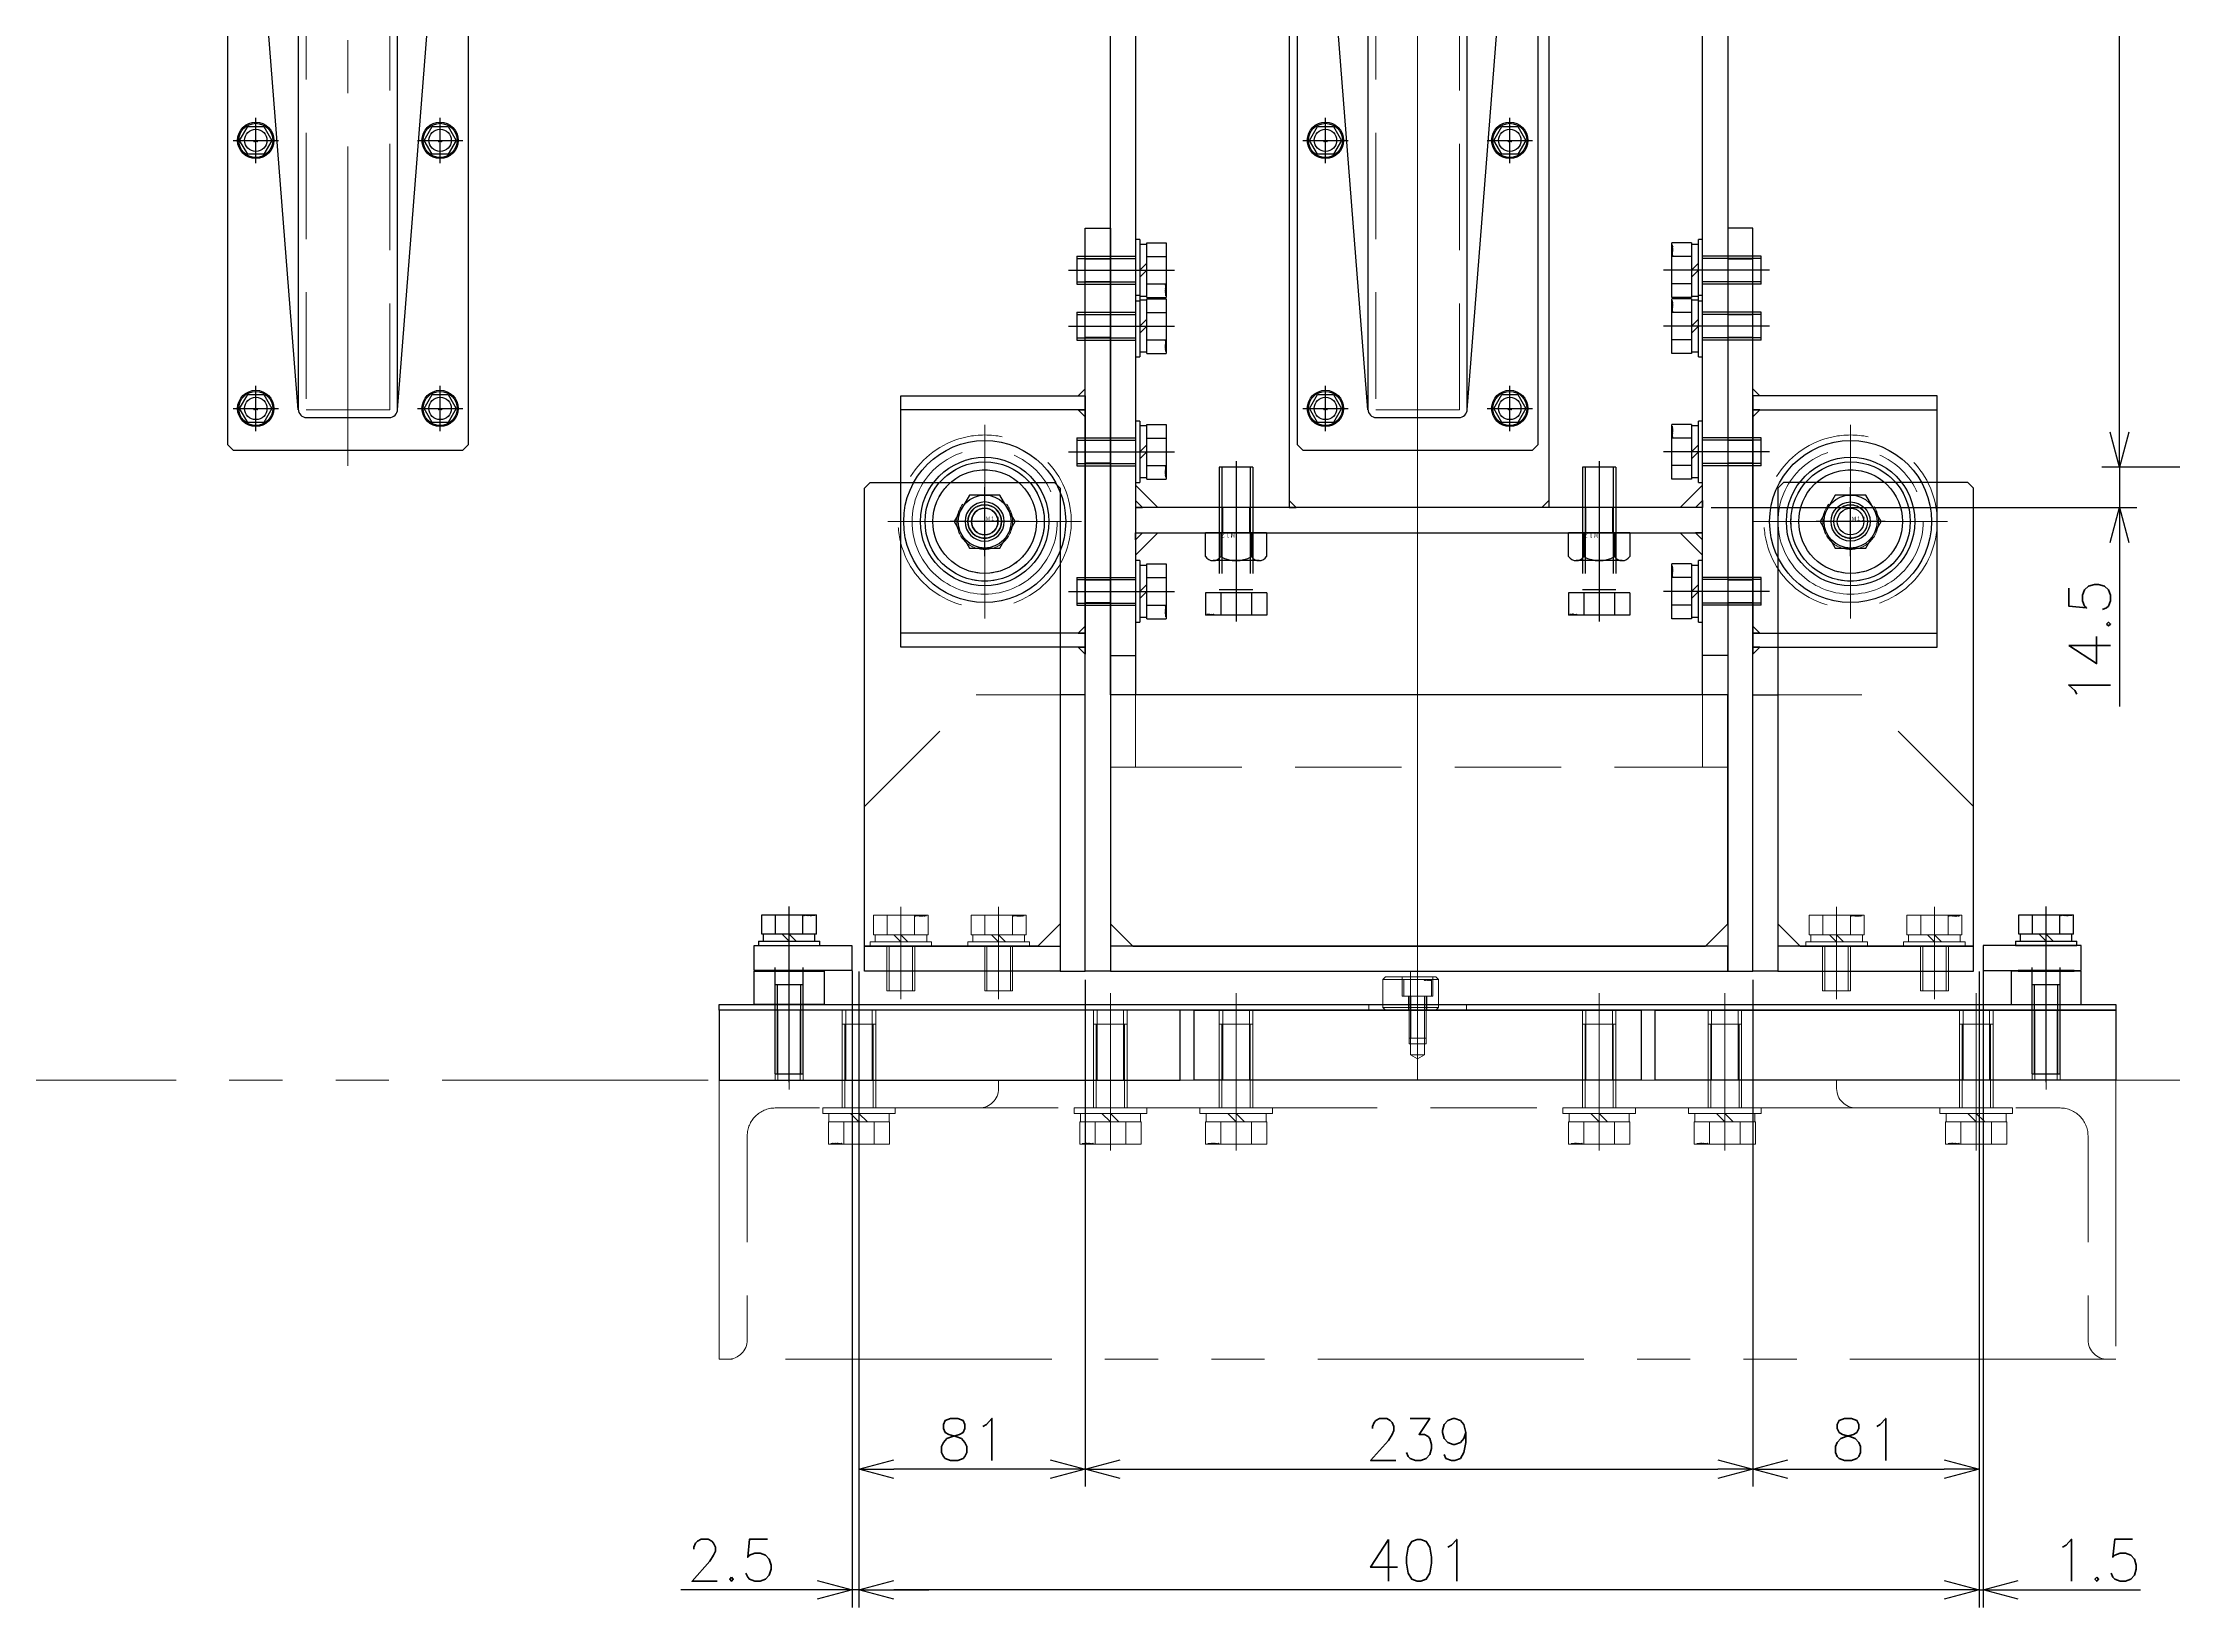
# Model space of a CAD drawing. Header units: millimetres. Extents: x -16130 to 36813, y -8099 to 27484.
# Drawn here: x 14057 to 14819, y 18517 to 19078 of the extents above; entities that cross this region are included whole.
import ezdxf

# ---------------------------------------------------------------- set-up
doc = ezdxf.new("R2010")
doc.units = ezdxf.units.MM
doc.header["$LTSCALE"] = 6
doc.header["$PDMODE"] = 99
doc.header["$PDSIZE"] = 1
for name, pattern in [('CENTER2', [28.575, 19.05, -3.175, 3.175, -3.175]), ('HIDDEN', [9.525, 6.35, -3.175]), ('PHANTOM2', [31.75, 15.875, -3.175, 3.175, -3.175, 3.175, -3.175])]:
    doc.linetypes.add(name, pattern=pattern)
for name, color, linetype, lineweight in [('01_NORMAL', 7, 'Continuous', 25), ('04_HIDDEN', 2, 'HIDDEN', 13), ('05_CENTER', 4, 'CENTER2', 13), ('06_PHANTOM', 2, 'PHANTOM2', 13), ('08_DIM', 3, 'Continuous', 13)]:
    doc.layers.add(name, color=color, linetype=linetype, lineweight=lineweight)
doc.layers.add('10_DRAFT', color=8, linetype='Continuous', lineweight=0, plot=False)
doc.styles.add('KANJI0', font='txt.shx', dxfattribs={"width": 0.9, "height": 30, "bigfont": 'bigfont'})
doc.styles.add('KSS_TXT', font='txt.shx', dxfattribs={"bigfont": 'extfont2.shx'})
doc.styles.add('KSS_TXT_L', font='txt.shx', dxfattribs={"height": 3, "bigfont": 'extfont2.shx'})
doc.dimstyles.new('KSS_DIM', dxfattribs={"dimtxt": 3, "dimasz": 2.5, "dimexe": 1.25, "dimexo": 0.625, "dimtad": 1, "dimdsep": 46, "dimtxsty": 'KSS_TXT', "dimblk": 'OPEN30', "dimcen": 0, "dimazin": 2, "dimtfac": 0.75, "dimtmove": 0, "dimatfit": 3, "dimldrblk": 'OPEN30', "dimfxl": 1, "dimtolj": 1, "dimarcsym": 0})

# ---------------------------------------------------------------- blocks, each defined once
blk = doc.blocks.new('A$C64D21E7E_1_1')
for p, q in [((64, -76), (64, -2229)), ((157, -76), (157, -2229)), ((9, -2221), (17, -2229)), ((212, -2221), (204, -2229)), ((9, -2246), (17, -2238)), ((212, -2246), (204, -2238))]:
    blk.add_line(p, q)
at = {"color": 0}
for p, q in [((0, -2282), (9, -2282)), ((221, -2282), (212, -2282))]:
    blk.add_line(p, q, dxfattribs=at)
for points in [[(0, -2296), (0, 43), (9, 43), (9, -2296)], [(212, 43), (221, 43), (221, -2296)], [(212, -2296), (212, 43)]]:
    blk.add_lwpolyline(points, dxfattribs=at)
at = {"color": 3}
for points in [[(9, -2229), (11.5, -2229), (11.5, -2229), (9, -2226.5)], [(64, -2229), (66.5, -2229), (66.5, -2229), (64, -2226.5)], [(157, -2229), (154.5, -2229), (154.5, -2229), (157, -2226.5)], [(212, -2229), (209.5, -2229), (209.5, -2229), (212, -2226.5)], [(9, -2238), (11.5, -2238), (11.5, -2238), (9, -2240.5)], [(212, -2238), (209.5, -2238), (209.5, -2238), (212, -2240.5)]]:
    blk.add_lwpolyline(points, close=True, dxfattribs=at)
at = {"color": 0}
blk.add_lwpolyline([(9, -2229), (9, -2238), (212, -2238), (212, -2229)], close=True, dxfattribs=at)
at = {"layer": '04_HIDDEN'}
for p, q in [((39, -2238), (39, -2229)), ((40.25, -2238), (40.25, -2229)), ((49.75, -2238), (49.75, -2229)), ((51, -2238), (51, -2229)), ((169, -2238), (169, -2229)), ((170.25, -2238), (170.25, -2229)), ((179.75, -2238), (179.75, -2229)), ((181, -2238), (181, -2229)), ((9, -2322), (212, -2322))]:
    blk.add_line(p, q, dxfattribs=at)
for points in [[(9, -2296), (9, -2322), (0, -2322), (0, -2296)], [(221, -2296), (221, -2322), (212, -2322), (212, -2296)]]:
    blk.add_lwpolyline(points, dxfattribs=at)
at = {"layer": '05_CENTER'}
for p, q in [((110, 54.51), (110, -2328.57)), ((14, -2144), (-5, -2144)), ((207, -2144), (226, -2144)), ((14, -2164), (-5, -2164)), ((207, -2164), (226, -2164)), ((14, -2209), (-5, -2209)), ((207, -2209), (226, -2209)), ((45, -2242.01), (45, -2224.99)), ((175, -2242.01), (175, -2224.99)), ((14, -2259), (-5, -2259)), ((207, -2259), (226, -2259))]:
    blk.add_line(p, q, dxfattribs=at)
blk = doc.blocks.new('A$C0C37755B_1_1')
at = {"color": 0}
for p, q in [((-119, 160), (-185, 160)), ((120, 160), (186, 160)), ((-119, 80), (-185, 80)), ((120, 80), (186, 80))]:
    blk.add_line(p, q, dxfattribs=at)
for points in [[(-110, -41), (-119, -41), (-119, 225), (-110, 225)], [(111, -41), (120, -41), (120, 225), (111, 225)], [(-185, 165), (-119, 165), (-119, 75), (-185, 75)], [(186, 165), (120, 165), (120, 75), (186, 75)], [(-102, -32), (103, -32), (111, -24), (111, 58), (-110, 58), (-110, -24)], [(-110, -41), (111, -41), (111, -32), (-110, -32)]]:
    blk.add_lwpolyline(points, close=True, dxfattribs=at)
at = {"color": 3}
for points in [[(-119, 165), (-119, 167.5), (-119, 167.5), (-121.5, 165)], [(120, 165), (120, 167.5), (120, 167.5), (122.5, 165)], [(-119, 160), (-119, 157.5), (-119, 157.5), (-121.5, 160)], [(120, 160), (120, 157.5), (120, 157.5), (122.5, 160)], [(-119, 80), (-119, 82.5), (-119, 82.5), (-121.5, 80)], [(120, 80), (120, 82.5), (120, 82.5), (122.5, 80)], [(-119, 75), (-119, 72.5), (-119, 72.5), (-121.5, 75)], [(120, 75), (120, 72.5), (120, 72.5), (122.5, 75)]]:
    blk.add_lwpolyline(points, close=True, dxfattribs=at)
at = {"color": 0}
for centre, radius in [((-155, 120), 21.35), ((-155, 120), 18.55), ((155, 120), 21.35), ((155, 120), 18.55)]:
    blk.add_circle(centre, radius, dxfattribs=at)
at = {"layer": '04_HIDDEN'}
for p, q in [((-110, 215), (-119, 215)), ((-110, 214), (-119, 214)), ((111, 215), (120, 215)), ((111, 214), (120, 214)), ((-110, 206), (-119, 206)), ((111, 206), (120, 206)), ((-110, 205), (-119, 205)), ((111, 205), (120, 205)), ((-110, 195), (-119, 195)), ((-110, 194), (-119, 194)), ((111, 195), (120, 195)), ((111, 194), (120, 194)), ((-110, 186), (-119, 186)), ((-110, 185), (-119, 185)), ((111, 186), (120, 186)), ((111, 185), (120, 185)), ((-110, 150), (-119, 150)), ((-110, 149), (-119, 149)), ((111, 150), (120, 150)), ((111, 149), (120, 149)), ((-110, 141), (-119, 141)), ((-110, 140), (-119, 140)), ((111, 141), (120, 141)), ((111, 140), (120, 140)), ((-110, 100), (-119, 100)), ((111, 100), (120, 100)), ((-110, 99), (-119, 99)), ((111, 99), (120, 99)), ((-110, 91), (-119, 91)), ((-110, 90), (-119, 90)), ((111, 91), (120, 91)), ((111, 90), (120, 90))]:
    blk.add_line(p, q, dxfattribs=at)
at = {"layer": '05_CENTER'}
for p, q in [((0, -48.93), (0, 231.93)), ((-105, 210), (-124, 210)), ((106, 210), (125, 210)), ((-105, 190), (-124, 190)), ((106, 190), (125, 190)), ((-155, 93.83), (-155, 146.17)), ((-105, 145), (-124, 145)), ((106, 145), (125, 145)), ((155, 146.17), (155, 93.83)), ((-128.83, 120), (-181.17, 120)), ((128.83, 120), (181.17, 120)), ((-105, 95), (-124, 95)), ((106, 95), (125, 95))]:
    blk.add_line(p, q, dxfattribs=at)
blk = doc.blocks.new('A$C7AFA21F4_1_1_1_1')
at = {"color": 0}
for p, q in [((-9.81, 11), (9.81, 11)), ((-9.81, 4), (-9.81, 11)), ((-4.91, 4), (-4.91, 11)), ((4.91, 4), (4.91, 11)), ((9.81, 4), (9.81, 11)), ((-11, 1.5), (11, 1.5)), ((-11, 1.5), (-11, 0)), ((-11, 0), (11, 0)), ((9.81, 4), (-9.81, 4)), ((-9.25, 4), (-9.25, 1.5)), ((0, 1.5), (-2.5, 4)), ((0, 4), (2.5, 1.5)), ((9.25, 1.5), (9.25, 4)), ((11, 0), (11, 1.5))]:
    blk.add_line(p, q, dxfattribs=at)
at = {"color": 0, "linetype": 'CENTER2'}
blk.add_line((0, -24), (0, 14), dxfattribs=at)
at = {"color": 0, "linetype": 'HIDDEN'}
for p, q in [((-5, -21), (-5, 0)), ((-4.19, -21), (-4.19, 0)), ((4.19, -21), (4.19, 0)), ((5, -21), (5, 0)), ((-5, -21), (5, -21))]:
    blk.add_line(p, q, dxfattribs=at)
at = {"layer": '10_DRAFT', "style": 'KSS_TXT_L'}
blk.add_text('BT-M10x25L,SW,PW', height=0.3, dxfattribs=at).set_placement((5.1, 10.66))
blk = doc.blocks.new('A$C3CDA5680_1_1')
at = {"color": 0}
for points in [[(-49, -32), (13, -32), (13, 132), (11, 134), (-55, 134), (-57, 132), (-57, -24)], [(-57, -41), (-66, -41), (-66, 58), (-57, 58)], [(-57, -41), (13, -41), (13, -32), (-57, -32)]]:
    blk.add_lwpolyline(points, close=True, dxfattribs=at)
for radius in [7, 6, 4.75]:
    blk.add_circle((-30, 120), radius, dxfattribs=at)
at = {"layer": '04_HIDDEN'}
for p, q in [((-57, 58), (-27, 58)), ((13, 18), (-27, 58)), ((13, 18), (13, -32))]:
    blk.add_line(p, q, dxfattribs=at)
blk.add_circle((-30, 120), 10, dxfattribs=at)
at = {"layer": '05_CENTER'}
for p, q in [((-30, 105.6), (-30, 134.4)), ((-15.6, 120), (-44.4, 120)), ((-35, -27.59), (-35, -45.49)), ((0, -27.59), (0, -45.49))]:
    blk.add_line(p, q, dxfattribs=at)
blk = doc.blocks.new('A$C31A3514C_1_1')
at = {"color": 0}
blk.add_line((-57, -24), (-49, -32), dxfattribs=at)
for points in [[(-49, -32), (13, -32), (13, 132), (11, 134), (-55, 134), (-57, 132), (-57, -24)], [(-57, -41), (-66, -41), (-66, 58), (-57, 58)], [(-57, -41), (13, -41), (13, -32), (-57, -32)]]:
    blk.add_lwpolyline(points, close=True, dxfattribs=at)
for radius in [7, 6, 4.75]:
    blk.add_circle((-31, 120), radius, dxfattribs=at)
at = {"layer": '04_HIDDEN'}
for p, q in [((-57, 58), (-27, 58)), ((13, 18), (-27, 58)), ((13, 18), (13, -32))]:
    blk.add_line(p, q, dxfattribs=at)
blk.add_circle((-31, 120), 10, dxfattribs=at)
at = {"layer": '05_CENTER'}
for p, q in [((-31, 105.6), (-31, 134.4)), ((-16.6, 120), (-45.4, 120)), ((-36, -27.59), (-36, -45.49)), ((-1, -27.59), (-1, -45.49))]:
    blk.add_line(p, q, dxfattribs=at)
blk = doc.blocks.new('M12Nu_2_1')
at = {"color": 0}
for p, q in [((-10.95, 0), (-10.95, 8.53)), ((-8.21, 10), (8.21, 10)), ((-5.48, 0), (-5.48, 8.53)), ((5.48, 0), (5.48, 8.53)), ((10.95, 8.53), (10.95, 0)), ((-10.95, 0), (10.95, 0))]:
    blk.add_line(p, q, dxfattribs=at)
at = {"color": 0, "linetype": 'CENTER2'}
blk.add_line((0, 0), (0, 10), dxfattribs=at)
at = {"color": 0}
for centre, radius, start, end in [((-8.21, 6.71), 3.29, 33.626, 146.374), ((0, -0.95), 10.95, 60, 120), ((8.21, 6.71), 3.29, 33.626, 146.374)]:
    blk.add_arc(centre, radius, start, end, dxfattribs=at)
at = {"layer": '10_DRAFT', "style": 'KANJI0', "width": 0.82}
blk.add_text('Ｍ１２', height=1.5, dxfattribs=at).set_placement((0.31, 0.09))
blk = doc.blocks.new('A$C6843F423')
at = {"color": 0}
for p, q in [((-10.97, 8), (10.97, 8)), ((-10.97, 0), (-10.97, 8)), ((-5.48, 0), (-5.48, 8)), ((5.48, 0), (5.48, 8)), ((10.97, 0), (10.97, 8)), ((-10.97, 0), (10.97, 0))]:
    blk.add_line(p, q, dxfattribs=at)
at = {"color": 0, "linetype": 'CENTER2'}
blk.add_line((0, -47.16), (0, 10.24), dxfattribs=at)
at = {"color": 0, "linetype": 'HIDDEN'}
for p, q in [((-6, -45), (-6, 0)), ((6, -45), (6, 0)), ((-6, -1), (6, -1)), ((-5.05, -45), (-5.05, -1)), ((5.05, -45), (5.05, -1)), ((-6, -45), (6, -45))]:
    blk.add_line(p, q, dxfattribs=at)
at = {"layer": '10_DRAFT', "style": 'KSS_TXT_L'}
for s, p in [('BT-M12x45L', (7.94, 7.66)), ('全ねじ', (8.78, 7.25))]:
    blk.add_text(s, height=0.3, dxfattribs=at).set_placement(p)
blk = doc.blocks.new('A$C6C37661B_1_1')
at = {"color": 0}
for p, q in [((-9.81, 11), (9.81, 11)), ((-9.81, 4), (-9.81, 11)), ((-4.91, 4), (-4.91, 11)), ((4.91, 4), (4.91, 11)), ((9.81, 4), (9.81, 11)), ((-11, 1.5), (11, 1.5)), ((-11, 1.5), (-11, 0)), ((-11, 0), (11, 0)), ((9.81, 4), (-9.81, 4)), ((-9.25, 4), (-9.25, 1.5)), ((0, 1.5), (-2.5, 4)), ((0, 4), (2.5, 1.5)), ((9.25, 1.5), (9.25, 4)), ((11, 0), (11, 1.5))]:
    blk.add_line(p, q, dxfattribs=at)
at = {"color": 0, "linetype": 'CENTER2'}
blk.add_line((0, -19), (0, 14), dxfattribs=at)
at = {"color": 0, "linetype": 'HIDDEN'}
for p, q in [((-5, -16), (-5, 0)), ((-4.19, -16), (-4.19, 0)), ((4.19, -16), (4.19, 0)), ((5, -16), (5, 0)), ((-5, -16), (5, -16))]:
    blk.add_line(p, q, dxfattribs=at)
at = {"layer": '10_DRAFT', "style": 'KSS_TXT_L'}
blk.add_text('BT-M10x20L,SW,PW', height=0.3, dxfattribs=at).set_placement((5.1, 10.66))
blk = doc.blocks.new('A$C47C001BE_1_1')
for name, p in [('A$C64D21E7E_1_1', (-110, 89.5)), ('A$C0C37755B_1_1', (0, -2264.5)), ('A$C31A3514C_1_1', (186, -2264.5))]:
    blk.add_blockref(name, p)
for name, p, rotation in [('A$C7AFA21F4_1_1_1_1', (-101, -2054.5), 270), ('A$C7AFA21F4_1_1_1_1', (102, -2054.5), 90), ('A$C7AFA21F4_1_1_1_1', (-101, -2074.5), 270), ('A$C7AFA21F4_1_1_1_1', (102, -2074.5), 90), ('A$C7AFA21F4_1_1_1_1', (-101, -2119.5), 270), ('A$C7AFA21F4_1_1_1_1', (102, -2119.5), 90), ('M12Nu_2_1', (-65, -2148.5), 180), ('M12Nu_2_1', (65, -2148.5), 180), ('A$C7AFA21F4_1_1_1_1', (-101, -2169.5), 270), ('A$C7AFA21F4_1_1_1_1', (102, -2169.5), 90)]:
    blk.add_blockref(name, p, dxfattribs=dict(rotation=rotation))
at = {"xscale": -1}
blk.add_blockref('A$C3CDA5680_1_1', (-185, -2264.5), dxfattribs=at)
at = {"layer": '01_NORMAL', "rotation": 180}
for p in [(-65, -2170), (65, -2170)]:
    blk.add_blockref('A$C6843F423', p, dxfattribs=at)
at = {"layer": '04_HIDDEN'}
for p in [(-185, -2296.5), (-150, -2296.5), (150, -2296.5), (185, -2296.5)]:
    blk.add_blockref('A$C6C37661B_1_1', p, dxfattribs=at)
blk = doc.blocks.new('A$C68293EE5_1_1')
at = {"color": 0}
blk.add_lwpolyline([(20, -23.22), (20, -50), (25, -50), (25, -24.77)], dxfattribs=at)
at = {"layer": '04_HIDDEN'}
for points in [[(15, 0), (-15, 0), (-15, -5), (15, -5, -0.414214), (20, -10), (20, -23.22)], [(25, -24.77), (25, -10, 0.414214), (15, 0)]]:
    blk.add_lwpolyline(points, format="xyb", dxfattribs=at)
at = {"layer": '05_CENTER'}
blk.add_line((-1, 5), (-1, -10), dxfattribs=at)
blk = doc.blocks.new('A$C473A0517_1_1_1')
at = {"color": 0}
for p, q in [((14.78, 152.78), (-14.78, 152.78)), ((-17.78, 149.78), (-17.78, 75.43)), ((17.78, 75.43), (17.78, 149.78)), ((-17.78, -75.43), (-17.78, -234.78)), ((17.78, -234.78), (17.78, -75.43)), ((-14.78, -237.78), (14.78, -237.78))]:
    blk.add_line(p, q, dxfattribs=at)
for p, q in [((-17.75, 150.18), (-28.16, 72.2)), ((17.75, 150.18), (28.16, 72.2)), ((-17.77, -235.01), (-30.63, -71.19)), ((17.77, -235.01), (30.63, -71.19))]:
    blk.add_line(p, q)
for points in [[(-43, 64.48), (-43, 161.5), (-41, 163.5), (41, 163.5), (43, 161.5), (43, 64.48)], [(43, -64.48), (43, -247.5), (41, -249.5), (-41, -249.5), (-43, -247.5), (-43, -64.48)]]:
    blk.add_lwpolyline(points, dxfattribs=at)
for centre, radius in [((-33, 149.5), 4), ((33, 149.5), 4), ((0, 0), 77.5), ((0, 60), 9.5), ((0, 0), 30.25), ((-60, 0), 9.5), ((60, 0), 9.5), ((0, -60), 9.5), ((-33, -138.5), 4), ((33, -138.5), 4), ((-33, -234.5), 4), ((33, -234.5), 4)]:
    blk.add_circle(centre, radius, dxfattribs=at)
for centre, start, end in [((-14.78, 149.78), 90, 180), ((14.78, 149.78), 0, 90), ((-14.78, -234.78), 180, 270), ((14.78, -234.78), 270, 0)]:
    blk.add_arc(centre, 3, start, end, dxfattribs=at)
at = {"layer": '04_HIDDEN'}
for p, q in [((-28.16, 72.2), (-33.95, 28.79)), ((-17.78, 75.43), (-17.78, -75.43)), ((17.78, 75.43), (17.78, -75.43)), ((28.16, 72.2), (33.95, 28.79)), ((-30.63, -71.19), (-33.98, -28.47)), ((30.63, -71.19), (33.98, -28.47))]:
    blk.add_line(p, q, dxfattribs=at)
blk.add_lwpolyline([(-15, -235), (15, -235), (15, 150), (-15, 150)], close=True, dxfattribs=at)
for points in [[(-43, -64.48), (-43, 64.48)], [(43, -64.48), (43, 64.48)]]:
    blk.add_lwpolyline(points, dxfattribs=at)
for points in [[(-28, 34), (28, 34, -0.414214), (34, 28), (34, -28, -0.414214), (28, -34), (-28, -34, -0.414214), (-34, -28), (-34, 28, -0.414214)], [(-28, 31), (28, 31, -0.414214), (31, 28), (31, -28, -0.414214), (28, -31), (-28, -31, -0.414214), (-31, -28), (-31, 28, -0.414214)]]:
    blk.add_lwpolyline(points, format="xyb", close=True, dxfattribs=at)
for centre in [(-33, 53.5), (33, 53.5), (-33, -42.5), (33, -42.5)]:
    blk.add_circle(centre, 4, dxfattribs=at)
at = {"layer": '05_CENTER'}
for p, q in [((0, -255), (0, 169)), ((-33, 142.16), (-33, 156.84)), ((33, 142.16), (33, 156.84)), ((-25.66, 149.5), (-40.34, 149.5)), ((25.66, 149.5), (40.34, 149.5)), ((-25.66, 53.5), (-40.34, 53.5)), ((-33, 46.16), (-33, 60.84)), ((25.66, 53.5), (40.34, 53.5)), ((33, 46.16), (33, 60.84)), ((84.96, 0), (-84.96, 0)), ((-33, -49.84), (-33, -35.16)), ((33, -49.84), (33, -35.16)), ((-25.66, -42.5), (-40.34, -42.5)), ((25.66, -42.5), (40.34, -42.5)), ((-33, -145.84), (-33, -131.16)), ((33, -145.84), (33, -131.16)), ((-25.66, -138.5), (-40.34, -138.5)), ((25.66, -138.5), (40.34, -138.5)), ((-33, -241.84), (-33, -227.16)), ((33, -241.84), (33, -227.16)), ((-25.66, -234.5), (-40.34, -234.5)), ((25.66, -234.5), (40.34, -234.5))]:
    blk.add_line(p, q, dxfattribs=at)
blk.add_circle((0, 0), 60, dxfattribs=at)
at = {"layer": '10_DRAFT'}
for p, q in [((19.06, 0), (-19.06, 0)), ((15, 0), (-15, 0))]:
    blk.add_line(p, q, dxfattribs=at)
blk.add_blockref('A$C68293EE5_1_1', (-45.4, -50))
at = {"xscale": -1}
blk.add_blockref('A$C68293EE5_1_1', (45.4, -50), dxfattribs=at)
blk = doc.blocks.new('M16Bv_1_1_1_1')
at = {"color": 0, "linetype": 'CENTER2'}
for p, q in [((0, 19.54), (0, -19.54)), ((-19.54, 0), (19.54, 0))]:
    blk.add_line(p, q, dxfattribs=at)
at = {"color": 0}
for p, q in [((-6.92, 11.99), (-13.85, 0)), ((6.93, 11.99), (-6.92, 11.99)), ((13.85, 0), (6.93, 11.99)), ((-13.85, 0), (-6.92, -11.99)), ((6.93, -11.99), (13.85, 0)), ((-6.92, -11.99), (6.93, -11.99))]:
    blk.add_line(p, q, dxfattribs=at)
for radius in [16, 11.99]:
    blk.add_circle((0, 0), radius, dxfattribs=at)
at = {"layer": '10_DRAFT', "style": 'KANJI0', "width": 0.82}
blk.add_text('Ｍ１６', height=1.714, dxfattribs=at).set_placement((0.41, 0.18))
blk = doc.blocks.new('A$C599168A9_1_1')
at = {"color": 0, "linetype": 'CENTER2'}
for p, q in [((0, -8.12), (0, 8.12)), ((-8.12, 0), (8.12, 0))]:
    blk.add_line(p, q, dxfattribs=at)
at = {"color": 0}
for p, q in [((-5.77, 0), (-2.89, 5)), ((-2.89, -5), (-5.77, 0)), ((-2.89, 5), (2.89, 5)), ((2.89, 5), (5.77, 0)), ((5.77, 0), (2.89, -5)), ((2.89, -5), (-2.89, -5))]:
    blk.add_line(p, q, dxfattribs=at)
for radius in [6.5, 6.1]:
    blk.add_circle((0, 0), radius, dxfattribs=at)
at = {"layer": '10_DRAFT', "style": 'KSS_TXT_L'}
blk.add_text('BT-M6', height=0.3, dxfattribs=at).set_placement((-0.69, -0.49))
blk = doc.blocks.new('ボールバルブ21α型-10K-50mmc_1_1')
at = {"color": 0}
for p, q in [((-14, 80.5), (-11.75, 100.28)), ((-9.27, 102.5), (9.27, 102.5)), ((11.75, 100.28), (14, 80.5)), ((-28.5, 80.5), (28.5, 80.5)), ((-28.5, 80.5), (-28.5, 72.07)), ((28.5, 80.5), (28.5, 72.07))]:
    blk.add_line(p, q, dxfattribs=at)
for centre, radius in [((0, 0), 77.5), ((-42.43, 42.43), 9.5), ((42.43, 42.43), 9.5), ((0, 0), 25.5), ((-42.43, -42.43), 9.5), ((42.43, -42.43), 9.5)]:
    blk.add_circle(centre, radius, dxfattribs=at)
for centre, radius, start, end in [((-9.27, 100), 2.5, 90, 173.51693), ((9.27, 100), 2.5, 6.48307, 90), ((-4.17, 74.74), 25, 108.13751, 166.68455), ((4.17, 74.74), 25, 13.31545, 71.86249)]:
    blk.add_arc(centre, radius, start, end, dxfattribs=at)
at = {"layer": '05_CENTER', "color": 0}
for p, q in [((0, -87.5), (0, 108.62)), ((-31.62, 31.62), (-53.23, 53.23)), ((31.62, 31.62), (53.23, 53.23)), ((-87.5, 0), (87.5, 0)), ((-53.23, -53.23), (-31.62, -31.62)), ((31.62, -31.62), (53.23, -53.23))]:
    blk.add_line(p, q, dxfattribs=at)
blk.add_circle((0, 0), 60, dxfattribs=at)
blk = doc.blocks.new('A$C5BE8604D_1_1')
for name, p in [('A$C473A0517_1_1_1', (0, 0)), ('A$C599168A9_1_1', (-33, 149.5)), ('A$C599168A9_1_1', (33, 149.5)), ('A$C599168A9_1_1', (-33, -138.5)), ('A$C599168A9_1_1', (33, -138.5)), ('A$C599168A9_1_1', (-33, -234.5)), ('A$C599168A9_1_1', (33, -234.5))]:
    blk.add_blockref(name, p)
at = {"color": 4, "rotation": 270}
blk.add_blockref('ボールバルブ21α型-10K-50mmc_1_1', (0, 0), dxfattribs=at)
for p, rotation in [((-42.43, 42.43), 44.99999999999996), ((42.43, 42.43), 315), ((-42.43, -42.43), 134.9999999999999), ((42.43, -42.43), 225)]:
    blk.add_blockref('M16Bv_1_1_1_1', p, dxfattribs=dict(rotation=rotation))
at = {"layer": '04_HIDDEN'}
for name, p in [('M16Bv_1_1_1_1', (0, 60)), ('A$C599168A9_1_1', (-33, 53.5)), ('A$C599168A9_1_1', (33, 53.5)), ('M16Bv_1_1_1_1', (-60, 0)), ('M16Bv_1_1_1_1', (60, 0)), ('A$C599168A9_1_1', (-33, -42.5)), ('A$C599168A9_1_1', (33, -42.5)), ('M16Bv_1_1_1_1', (0, -60))]:
    blk.add_blockref(name, p, dxfattribs=at)
blk = doc.blocks.new('M12Nua_2_1')
at = {"color": 0}
for p, q in [((-5.47, 9.48), (-10.95, 0)), ((5.48, 9.48), (-5.47, 9.48)), ((10.95, 0), (5.48, 9.48)), ((-10.95, 0), (-5.47, -9.48)), ((5.48, -9.48), (10.95, 0)), ((-5.47, -9.48), (5.48, -9.48))]:
    blk.add_line(p, q, dxfattribs=at)
at = {"color": 0, "linetype": 'CENTER2'}
for p, q in [((0, -12.34), (0, 12.34)), ((12.34, 0), (-12.34, 0))]:
    blk.add_line(p, q, dxfattribs=at)
at = {"color": 0}
for radius in [9.48, 6, 4.75]:
    blk.add_circle((0, 0), radius, dxfattribs=at)
at = {"layer": '10_DRAFT', "style": 'KANJI0', "width": 0.82}
blk.add_text('Ｍ１２', height=1.5, dxfattribs=at).set_placement((0.31, 0.09))
blk = doc.blocks.new('A$C56841FAC_1_1')
at = {"color": 0}
for radius in [29, 23]:
    blk.add_circle((0, 0), radius, dxfattribs=at)
at = {"layer": '05_CENTER', "color": 0}
for p, q in [((0, -31.37), (0, 31.37)), ((31.37, 0), (-31.37, 0))]:
    blk.add_line(p, q, dxfattribs=at)
blk.add_circle((0, 0), 26, dxfattribs=at)
blk = doc.blocks.new('A$C3FA65521_1_1')
at = {"color": 0}
for radius in [31, 10, 6.05]:
    blk.add_circle((0, 0), radius, dxfattribs=at)
at = {"layer": '04_HIDDEN'}
for radius in [21.35, 18.55]:
    blk.add_circle((0, 0), radius, dxfattribs=at)
at = {"layer": '05_CENTER'}
for p, q in [((0, -34.67), (0, 34.67)), ((-34.67, 0), (34.67, 0))]:
    blk.add_line(p, q, dxfattribs=at)
blk = doc.blocks.new('_Open30')
at = {"color": 0, "linetype": 'ByBlock', "lineweight": -2}
for p, q in [((-1, 0.268), (0, 0)), ((0, 0), (-1, -0.268)), ((0, 0), (-1, 0))]:
    blk.add_line(p, q, dxfattribs=at)
blk = doc.blocks.new('*D2012')
at = {"layer": '08_DIM', "color": 0, "lineweight": -2, "transparency": 16777216}
for p, q in [((14348.8, 18745.1), (14348.8, 18560.65)), ((14429.8, 18742.1), (14429.8, 18560.65)), ((14417.3, 18566.9), (14361.3, 18566.9))]:
    blk.add_line(p, q, dxfattribs=at)
at = {"layer": 'Defpoints', "color": 0, "transparency": 16777216}
for p in [(14348.8, 18748.22), (14429.8, 18745.22), (14348.8, 18566.9)]:
    blk.add_point(p, dxfattribs=at)
at = {"layer": '08_DIM', "color": 0, "lineweight": -2, "transparency": 16777216, "xscale": 12.5, "yscale": 12.5, "zscale": 12.5, "rotation": 180}
blk.add_blockref('_Open30', (14348.8, 18566.9), dxfattribs=at)
at = {"layer": '08_DIM', "color": 0, "lineweight": -2, "transparency": 16777216, "xscale": 12.5, "yscale": 12.5, "zscale": 12.5}
blk.add_blockref('_Open30', (14429.8, 18566.9), dxfattribs=at)
at = {"layer": '08_DIM', "color": 0, "transparency": 16777216, "insert": (14389.3, 18577.53), "char_height": 15, "attachment_point": 5, "style": 'KSS_TXT'}
blk.add_mtext('\\A1;81', dxfattribs=at)
blk = doc.blocks.new('*D2013')
at = {"layer": '08_DIM', "color": 0, "lineweight": -2, "transparency": 16777216}
for p, q in [((14429.8, 18742.1), (14429.8, 18560.65)), ((14668.8, 18742.1), (14668.8, 18560.65)), ((14442.3, 18566.9), (14656.3, 18566.9))]:
    blk.add_line(p, q, dxfattribs=at)
at = {"layer": 'Defpoints', "color": 0, "transparency": 16777216}
for p in [(14429.8, 18745.22), (14668.8, 18745.22), (14668.8, 18566.9)]:
    blk.add_point(p, dxfattribs=at)
at = {"layer": '08_DIM', "color": 0, "lineweight": -2, "transparency": 16777216, "xscale": 12.5, "yscale": 12.5, "zscale": 12.5, "rotation": 180}
blk.add_blockref('_Open30', (14429.8, 18566.9), dxfattribs=at)
at = {"layer": '08_DIM', "color": 0, "lineweight": -2, "transparency": 16777216, "xscale": 12.5, "yscale": 12.5, "zscale": 12.5}
blk.add_blockref('_Open30', (14668.8, 18566.9), dxfattribs=at)
at = {"layer": '08_DIM', "color": 0, "transparency": 16777216, "insert": (14549.3, 18577.53), "char_height": 15, "attachment_point": 5, "style": 'KSS_TXT'}
blk.add_mtext('\\A1;239', dxfattribs=at)
blk = doc.blocks.new('*D2014')
at = {"layer": '08_DIM', "color": 0, "lineweight": -2, "transparency": 16777216}
for p, q in [((14668.8, 18742.1), (14668.8, 18560.65)), ((14749.8, 18742.1), (14749.8, 18560.65)), ((14681.3, 18566.9), (14737.3, 18566.9))]:
    blk.add_line(p, q, dxfattribs=at)
at = {"layer": 'Defpoints', "color": 0, "transparency": 16777216}
for p in [(14668.8, 18745.22), (14749.8, 18745.22), (14749.8, 18566.9)]:
    blk.add_point(p, dxfattribs=at)
at = {"layer": '08_DIM', "color": 0, "lineweight": -2, "transparency": 16777216, "xscale": 12.5, "yscale": 12.5, "zscale": 12.5, "rotation": 180}
blk.add_blockref('_Open30', (14668.8, 18566.9), dxfattribs=at)
at = {"layer": '08_DIM', "color": 0, "lineweight": -2, "transparency": 16777216, "xscale": 12.5, "yscale": 12.5, "zscale": 12.5}
blk.add_blockref('_Open30', (14749.8, 18566.9), dxfattribs=at)
at = {"layer": '08_DIM', "color": 0, "transparency": 16777216, "insert": (14709.3, 18577.53), "char_height": 15, "attachment_point": 5, "style": 'KSS_TXT'}
blk.add_mtext('\\A1;81', dxfattribs=at)
blk = doc.blocks.new('*D2015')
at = {"layer": '08_DIM', "color": 0, "lineweight": -2, "transparency": 16777216}
for p, q in [((14348.8, 18745.1), (14348.8, 18517.38)), ((14749.8, 18745.1), (14749.8, 18517.38)), ((14737.3, 18523.63), (14361.3, 18523.63))]:
    blk.add_line(p, q, dxfattribs=at)
at = {"layer": 'Defpoints', "color": 0, "transparency": 16777216}
for p in [(14348.8, 18748.22), (14749.8, 18748.22), (14348.8, 18523.63)]:
    blk.add_point(p, dxfattribs=at)
at = {"layer": '08_DIM', "color": 0, "lineweight": -2, "transparency": 16777216, "xscale": 12.5, "yscale": 12.5, "zscale": 12.5, "rotation": 180}
blk.add_blockref('_Open30', (14348.8, 18523.63), dxfattribs=at)
at = {"layer": '08_DIM', "color": 0, "lineweight": -2, "transparency": 16777216, "xscale": 12.5, "yscale": 12.5, "zscale": 12.5}
blk.add_blockref('_Open30', (14749.8, 18523.63), dxfattribs=at)
at = {"layer": '08_DIM', "color": 0, "transparency": 16777216, "insert": (14549.3, 18534.25), "char_height": 15, "attachment_point": 5, "style": 'KSS_TXT'}
blk.add_mtext('\\A1;401', dxfattribs=at)
blk = doc.blocks.new('*D2016')
at = {"layer": '08_DIM', "color": 0, "lineweight": -2, "transparency": 16777216}
for p, q in [((14346.3, 18745.3), (14346.3, 18517.38)), ((14348.8, 18745.1), (14348.8, 18517.38)), ((14333.8, 18523.63), (14285.05, 18523.63)), ((14348.8, 18523.63), (14346.3, 18523.63)), ((14361.3, 18523.63), (14373.8, 18523.63))]:
    blk.add_line(p, q, dxfattribs=at)
at = {"layer": 'Defpoints', "color": 0, "transparency": 16777216}
for p in [(14346.3, 18748.42), (14348.8, 18748.22), (14346.3, 18523.63)]:
    blk.add_point(p, dxfattribs=at)
at = {"layer": '08_DIM', "color": 0, "lineweight": -2, "transparency": 16777216, "xscale": 12.5, "yscale": 12.5, "zscale": 12.5}
blk.add_blockref('_Open30', (14346.3, 18523.63), dxfattribs=at)
at = {"layer": '08_DIM', "color": 0, "lineweight": -2, "transparency": 16777216, "xscale": 12.5, "yscale": 12.5, "zscale": 12.5, "rotation": 180}
blk.add_blockref('_Open30', (14348.8, 18523.63), dxfattribs=at)
at = {"layer": '08_DIM', "color": 0, "transparency": 16777216, "insert": (14303.17, 18534.26), "char_height": 15, "attachment_point": 5, "style": 'KSS_TXT'}
blk.add_mtext('\\A1;2.5', dxfattribs=at)
blk = doc.blocks.new('*D2017')
at = {"layer": '08_DIM', "color": 0, "lineweight": -2, "transparency": 16777216}
for p, q in [((14749.8, 18745.1), (14749.8, 18517.38)), ((14751.3, 18745.3), (14751.3, 18517.38)), ((14737.3, 18523.63), (14724.8, 18523.63)), ((14749.8, 18523.63), (14751.3, 18523.63)), ((14763.8, 18523.63), (14807.55, 18523.63))]:
    blk.add_line(p, q, dxfattribs=at)
at = {"layer": 'Defpoints', "color": 0, "transparency": 16777216}
for p in [(14749.8, 18748.22), (14751.3, 18748.42), (14751.3, 18523.63)]:
    blk.add_point(p, dxfattribs=at)
at = {"layer": '08_DIM', "color": 0, "lineweight": -2, "transparency": 16777216, "xscale": 12.5, "yscale": 12.5, "zscale": 12.5}
blk.add_blockref('_Open30', (14749.8, 18523.63), dxfattribs=at)
at = {"layer": '08_DIM', "color": 0, "lineweight": -2, "transparency": 16777216, "xscale": 12.5, "yscale": 12.5, "zscale": 12.5, "rotation": 180}
blk.add_blockref('_Open30', (14751.3, 18523.63), dxfattribs=at)
at = {"layer": '08_DIM', "color": 0, "transparency": 16777216, "insert": (14791.92, 18534.26), "char_height": 15, "attachment_point": 5, "style": 'KSS_TXT'}
blk.add_mtext('\\A1;1.5', dxfattribs=at)
blk = doc.blocks.new('A$C425F0CF5_1_1')
at = {"color": 0}
blk.add_lwpolyline([(-25, -85), (-25, -250), (0, -250), (0, -85)], close=True, dxfattribs=at)
at = {"layer": '04_HIDDEN', "color": 8}
for p, q in [((0, -104), (-25, -104)), ((0, -105.25), (-25, -105.25)), ((0, -114.75), (-25, -114.75)), ((0, -116), (-25, -116)), ((0, -194), (-25, -194)), ((0, -195.25), (-25, -195.25)), ((0, -204.75), (-25, -204.75)), ((0, -206), (-25, -206))]:
    blk.add_line(p, q, dxfattribs=at)
at = {"layer": '04_HIDDEN'}
for p, q in [((-25, -220), (0, -220)), ((-25, -221), (0, -221)), ((-25, -229), (0, -229)), ((-25, -230), (0, -230))]:
    blk.add_line(p, q, dxfattribs=at)
at = {"layer": '05_CENTER', "color": 8}
for p, q in [((6.08, -110), (-31.14, -110)), ((6.08, -200), (-31.14, -200))]:
    blk.add_line(p, q, dxfattribs=at)
at = {"layer": '05_CENTER'}
blk.add_line((-28.39, -225), (3.39, -225), dxfattribs=at)
blk = doc.blocks.new('A$C412F1194_1_1')
at = {"color": 0}
blk.add_lwpolyline([(0, 250), (0, -250), (-2, -250), (-2, 250)], close=True, dxfattribs=at)
at = {"layer": '04_HIDDEN'}
for p, q in [((-2, 17.5), (0, 17.5)), ((-2, -17.5), (0, -17.5))]:
    blk.add_line(p, q, dxfattribs=at)
at = {"layer": '05_CENTER', "color": 9}
for p, q in [((3.39, 225), (-5.39, 225)), ((3.39, 0), (-5.39, 0)), ((3.39, -225), (-5.39, -225))]:
    blk.add_line(p, q, dxfattribs=at)
at = {"layer": '10_DRAFT'}
blk.add_line((-2, 0), (0, 0), dxfattribs=at)
blk = doc.blocks.new('JPEA20b_1_1')
at = {"color": 0}
for p, q in [((-11, 10.000002), (-12, 9)), ((-12, 9), (-12, -9)), ((-11, 10), (-11, -10)), ((-11, 10), (-1, 10)), ((-1, 10), (-1, -10)), ((-1, 9.999999), (0, 9)), ((0, 9), (0, -9)), ((-12, 4.5), (-12, 4.5001)), ((-12, 0), (-11.9999, 0)), ((-12, -9), (-11, -10)), ((-11, -10), (-1, -10)), ((-1, -9.999999), (0, -9))]:
    blk.add_line(p, q, dxfattribs=at)
at = {"layer": '04_HIDDEN', "color": 0}
for p, q in [((-12, 3), (-5, 3)), ((-5, 3), (-5, -8)), ((-5, 0.75), (0, 0.75)), ((-5, -5.75), (0, -5.75)), ((-12, -8), (-5, -8))]:
    blk.add_line(p, q, dxfattribs=at)
at = {"layer": '05_CENTER', "color": 0}
for p, q in [((-14, 0), (2, 0)), ((-14, -2.5), (2, -2.5))]:
    blk.add_line(p, q, dxfattribs=at)
blk = doc.blocks.new('A$C14C651D5_1_1')
at = {"color": 0}
for p, q in [((5, 6), (-5, 6)), ((-5, 6), (-5, 0)), ((5, 0), (-5, 0)), ((5, 0), (5, 6))]:
    blk.add_line(p, q, dxfattribs=at)
at = {"color": 0, "linetype": 'HIDDEN'}
for p, q in [((-3, -15), (-3, 0)), ((-2.46, -15), (-2.46, 0)), ((2.46, -15), (2.46, 0)), ((3, -15), (3, 0)), ((-3, -15), (3, -15))]:
    blk.add_line(p, q, dxfattribs=at)
at = {"color": 0, "linetype": 'CENTER2'}
blk.add_line((0, -16.5), (0, 7.5), dxfattribs=at)
at = {"layer": '10_DRAFT', "style": 'KSS_TXT_L'}
blk.add_text('CS-M6x15L', height=0.3, dxfattribs=at).set_placement((2.35, 5.66))
blk = doc.blocks.new('A$C28FB3321_1_1_1')
at = {"color": 0}
blk.add_lwpolyline([(-12.5, 12), (-12.5, 0), (12.5, 0), (12.5, 12)], close=True, dxfattribs=at)
at = {"layer": '05_CENTER'}
blk.add_line((0, -6.02), (0, 17.85), dxfattribs=at)
blk = doc.blocks.new('A$C1480344B_1_1')
at = {"color": 0}
blk.add_lwpolyline([(9, 22.5), (0, 22.5), (0, -12.5), (9, -12.5)], close=True, dxfattribs=at)
at = {"layer": '05_CENTER'}
blk.add_line((-6.02, 0), (14.85, 0), dxfattribs=at)
blk = doc.blocks.new('PCIMRS-10-0.2b_1_1')
at = {"color": 0}
blk.add_lwpolyline([(0, -10), (0.2, -10), (0.2, 10), (0, 10)], close=True, dxfattribs=at)
at = {"layer": '05_CENTER', "color": 0}
for p, q in [((0, 5), (0.2, 5)), ((0, -5), (0.2, -5))]:
    blk.add_line(p, q, dxfattribs=at)
at = {"layer": '10_DRAFT'}
blk.add_line((0, 0), (0.2, 0), dxfattribs=at)
blk = doc.blocks.new('A$C7C5040DC_1_1')
at = {"color": 0}
for p, q in [((-9.81, 11), (9.81, 11)), ((-9.81, 4), (-9.81, 11)), ((-4.91, 4), (-4.91, 11)), ((4.91, 4), (4.91, 11)), ((9.81, 4), (9.81, 11)), ((-11, 1.5), (11, 1.5)), ((-11, 1.5), (-11, 0)), ((-11, 0), (11, 0)), ((9.81, 4), (-9.81, 4)), ((-9.25, 4), (-9.25, 1.5)), ((0, 1.5), (-2.5, 4)), ((0, 4), (2.5, 1.5)), ((9.25, 1.5), (9.25, 4)), ((11, 0), (11, 1.5))]:
    blk.add_line(p, q, dxfattribs=at)
at = {"color": 0, "linetype": 'CENTER2'}
blk.add_line((0, -49), (0, 14), dxfattribs=at)
at = {"color": 0, "linetype": 'HIDDEN'}
for p, q in [((-5, -46), (-5, 0)), ((5, -46), (5, 0)), ((-5, -14), (5, -14)), ((-4.19, -46), (-4.19, -14)), ((4.19, -46), (4.19, -14)), ((-5, -46), (5, -46))]:
    blk.add_line(p, q, dxfattribs=at)
at = {"layer": '10_DRAFT', "style": 'KSS_TXT_L'}
blk.add_text('BT-M10x50L,SW,PW', height=0.3, dxfattribs=at).set_placement((5.16, 10.66))
blk = doc.blocks.new('A$C336D39A7_1_1')
at = {"color": 0}
blk.add_lwpolyline([(-25, 80), (0, 80), (0, -80), (-25, -80)], close=True, dxfattribs=at)
at = {"layer": '04_HIDDEN'}
for p, q in [((-25, 71), (0, 71)), ((-25, 69.75), (0, 69.75)), ((-25, 60.25), (0, 60.25)), ((-25, 59), (0, 59)), ((-25, 3), (-13, 3)), ((-25, 2.5), (-9, 2.5)), ((-13, 3), (-13, -3)), ((-9, 2.5), (-7.56, 0)), ((-9, 2.5), (-9, -2.5)), ((-25, -2.5), (-9, -2.5)), ((-25, -3), (-13, -3)), ((-7.56, 0), (-9, -2.5)), ((-25, -59), (0, -59)), ((-25, -60.25), (0, -60.25)), ((-25, -69.75), (0, -69.75)), ((-25, -71), (0, -71))]:
    blk.add_line(p, q, dxfattribs=at)
at = {"layer": '05_CENTER'}
for p, q in [((-31.08, 65), (6.14, 65)), ((-27.19, 0), (-5.82, 0)), ((-31.08, -65), (6.14, -65))]:
    blk.add_line(p, q, dxfattribs=at)
at = {"layer": '10_DRAFT'}
blk.add_line((0, 0), (-25, 0), dxfattribs=at)
blk = doc.blocks.new('A$C424166C0_1_1')
at = {"color": 0}
blk.add_lwpolyline([(-25, 50), (0, 50), (0, -115), (-25, -115)], close=True, dxfattribs=at)
at = {"layer": '04_HIDDEN'}
for p, q in [((-25, 30), (0, 30)), ((-25, 29), (0, 29)), ((-25, 21), (0, 21)), ((-25, 20), (0, 20))]:
    blk.add_line(p, q, dxfattribs=at)
at = {"layer": '04_HIDDEN', "color": 8}
for p, q in [((0, 6), (-25, 6)), ((0, 4.75), (-25, 4.75)), ((0, -4.75), (-25, -4.75)), ((0, -6), (-25, -6)), ((0, -84), (-25, -84)), ((0, -85.25), (-25, -85.25)), ((0, -94.75), (-25, -94.75)), ((0, -96), (-25, -96))]:
    blk.add_line(p, q, dxfattribs=at)
at = {"layer": '05_CENTER'}
blk.add_line((-28.39, 25), (3.39, 25), dxfattribs=at)
at = {"layer": '05_CENTER', "color": 8}
for p, q in [((6.08, 0), (-31.14, 0)), ((6.08, -90), (-31.14, -90))]:
    blk.add_line(p, q, dxfattribs=at)
blk = doc.blocks.new('A$C1819430B_1_1_1')
at = {"color": 0, "linetype": 'CENTER2'}
blk.add_line((0, -32.11), (0, 15.28), dxfattribs=at)
at = {"color": 0}
for p, q in [((-10.97, 13), (10.97, 13)), ((-10.97, 5), (-10.97, 13)), ((-5.48, 5), (-5.48, 13)), ((5.48, 5), (5.48, 13)), ((10.97, 5), (10.97, 13)), ((-13, 2), (13, 2)), ((-13, 2), (-13, 0)), ((-13, 0), (13, 0)), ((-10.97, 5), (10.97, 5)), ((-10.75, 5), (-10.75, 2)), ((0, 2), (-3, 5)), ((0, 5), (3, 2)), ((10.75, 2), (10.75, 5)), ((13, 0), (13, 2))]:
    blk.add_line(p, q, dxfattribs=at)
at = {"color": 0, "linetype": 'HIDDEN'}
for p, q in [((-6, -30), (-6, 0)), ((-5.05, -30), (-5.05, 0)), ((5.05, -30), (5.05, 0)), ((6, -30), (6, 0)), ((-6, -30), (6, -30))]:
    blk.add_line(p, q, dxfattribs=at)
at = {"layer": '10_DRAFT', "style": 'KSS_TXT_L'}
blk.add_text('BT-M12x35L,SW,PW', height=0.3, dxfattribs=at).set_placement((6.07, 12.66))
blk = doc.blocks.new('A$C1B8957BF_1_1')
for name, p in [('A$C7C5040DC_1_1', (-225, 48.2)), ('A$C7C5040DC_1_1', (225, 48.2)), ('A$C28FB3321_1_1_1', (225, 27))]:
    blk.add_blockref(name, p)
at = {"xscale": -1}
for name, p, rotation in [('A$C1480344B_1_1', (-225, 39.2), 270), ('A$C424166C0_1_1', (-200, 0), 89.99999999999993), ('A$C425F0CF5_1_1', (0, 0), 89.99999999999993)]:
    blk.add_blockref(name, p, dxfattribs=dict(at, rotation=rotation))
for name, p, rotation in [('A$C1480344B_1_1', (225, 39.2), 90), ('A$C336D39A7_1_1', (0, 0), 270), ('A$C412F1194_1_1', (0, 25), 270)]:
    blk.add_blockref(name, p, dxfattribs=dict(rotation=rotation))
blk.add_blockref('A$C28FB3321_1_1_1', (-225, 27), dxfattribs=at)
at = {"color": 4, "xscale": -1, "rotation": 270}
blk.add_blockref('PCIMRS-10-0.2b_1_1', (-225, 39), dxfattribs=at)
at = {"color": 4, "rotation": 90}
blk.add_blockref('PCIMRS-10-0.2b_1_1', (225, 39), dxfattribs=at)
at = {"layer": '04_HIDDEN', "color": 4, "xscale": -1, "rotation": 89.99999999999991}
blk.add_blockref('JPEA20b_1_1', (-2.5, 25), dxfattribs=at)
at = {"layer": '04_HIDDEN'}
blk.add_blockref('A$C14C651D5_1_1', (0, 30), dxfattribs=at)
at = {"layer": '04_HIDDEN', "rotation": 180}
for p in [(-200, -10), (-110, -10), (-65, -10), (65, -10), (110, -10), (200, -10)]:
    blk.add_blockref('A$C1819430B_1_1_1', p, dxfattribs=at)
blk = doc.blocks.new('A$C2B834F33_1_1')
at = {"color": 0}
for p, q in [((0, 0), (-100, 0)), ((-100, -3), (-100, 0)), ((0, 0), (0, -100)), ((-93, -10), (-20, -10)), ((-10, -20), (-10, -93)), ((-3, -100), (0, -100))]:
    blk.add_line(p, q, dxfattribs=at)
for centre, radius, start, end in [((-93, -3), 7, 180, 270), ((-20, -20), 10, 0, 90), ((-3, -93), 7, 180, 270)]:
    blk.add_arc(centre, radius, start, end, dxfattribs=at)
blk = doc.blocks.new('A$C43802587_1_1')
blk.add_blockref('A$C5BE8604D_1_1', (0, -1700))
blk = doc.blocks.new('*D3098')
at = {"layer": '08_DIM', "color": 0, "lineweight": -2, "transparency": 16777216}
for p, q in [((14914.55, 21050.72), (14793.77, 21050.72)), ((14800.02, 18938.22), (14800.02, 21038.22)), ((14914.55, 18925.72), (14793.77, 18925.72))]:
    blk.add_line(p, q, dxfattribs=at)
at = {"layer": 'Defpoints', "color": 0, "transparency": 16777216}
for p in [(14800.02, 21050.72), (14917.68, 21050.72), (14917.68, 18925.72)]:
    blk.add_point(p, dxfattribs=at)
at = {"layer": '08_DIM', "color": 0, "lineweight": -2, "transparency": 16777216, "xscale": 12.5, "yscale": 12.5, "zscale": 12.5}
for p, rotation in [((14800.02, 21050.72), 90), ((14800.02, 18925.72), 270)]:
    blk.add_blockref('_Open30', p, dxfattribs=dict(at, rotation=rotation))
at = {"layer": '08_DIM', "color": 0, "transparency": 16777216, "insert": (14789.38, 19988.22), "char_height": 15, "attachment_point": 5, "rotation": 90, "style": 'KSS_TXT'}
blk.add_mtext('\\A1;2125', dxfattribs=at)
blk = doc.blocks.new('*D3099')
at = {"layer": '08_DIM', "color": 0, "lineweight": -2, "transparency": 16777216}
for p, q in [((14800.02, 18938.22), (14800.02, 18950.72)), ((14914.55, 18925.72), (14793.77, 18925.72)), ((14800.02, 18925.72), (14800.02, 18911.22)), ((14653.92, 18911.22), (14806.27, 18911.22)), ((14800.02, 18898.72), (14800.02, 18839.97))]:
    blk.add_line(p, q, dxfattribs=at)
at = {"layer": 'Defpoints', "color": 0, "transparency": 16777216}
for p in [(14917.68, 18925.72), (14650.8, 18911.22), (14800.02, 18911.22)]:
    blk.add_point(p, dxfattribs=at)
at = {"layer": '08_DIM', "color": 0, "lineweight": -2, "transparency": 16777216, "xscale": 12.5, "yscale": 12.5, "zscale": 12.5}
for p, rotation in [((14800.02, 18925.72), 270), ((14800.02, 18911.22), 90)]:
    blk.add_blockref('_Open30', p, dxfattribs=dict(at, rotation=rotation))
at = {"layer": '08_DIM', "color": 0, "transparency": 16777216, "insert": (14789.38, 18863.1), "char_height": 15, "attachment_point": 5, "rotation": 90, "style": 'KSS_TXT'}
blk.add_mtext('\\A1;14.5', dxfattribs=at)

msp = doc.modelspace()

# ---------------------------------------------------------------- linework, layer by layer
at = {"layer": '04_HIDDEN'}
msp.add_line((14705.79833, 18696.22064), (14391.79833, 18696.22064), dxfattribs=at)
at = {"layer": '06_PHANTOM'}
msp.add_line((13056.56285, 18706.22064), (17231.43155, 18706.22064), dxfattribs=at)
msp.add_lwpolyline([(14298.79833, 18706.22064), (14798.79833, 18706.22064), (14798.79833, 18606.22064), (14298.79833, 18606.22064)], close=True, dxfattribs=at)

# ---------------------------------------------------------------- block references
for name, p in [('A$C47C001BE_1_1', (14548.79833, 21050.72052)), ('A$C43802587_1_1', (14548.79833, 20881.22052)), ('A$C5BE8604D_1_1', (14165.84752, 19181.22052)), ('M12Nua_2_1', (14393.79833, 18906.22054)), ('M12Nua_2_1', (14703.79833, 18906.22052)), ('A$C1B8957BF_1_1', (14548.79833, 18706.22064))]:
    msp.add_blockref(name, p)
at = {"color": 4}
for p in [(14393.79833, 18906.22054), (14703.79833, 18906.22052)]:
    msp.add_blockref('A$C56841FAC_1_1', p, dxfattribs=at)
at = {"layer": '04_HIDDEN'}
for name, p in [('A$C3FA65521_1_1', (14393.79833, 18906.22054)), ('A$C3FA65521_1_1', (14703.79833, 18906.22052)), ('A$C2B834F33_1_1', (14798.79833, 18706.22064))]:
    msp.add_blockref(name, p, dxfattribs=at)
at = {"layer": '04_HIDDEN', "xscale": -1}
msp.add_blockref('A$C2B834F33_1_1', (14298.79833, 18706.22064), dxfattribs=at)

# ---------------------------------------------------------------- dimensions: what is measured, and where the dimension line sits
at = {"layer": '08_DIM'}
dim = msp.add_linear_dim(base=(14800.01738, 21050.72052), p1=(14917.67801, 18925.72052), p2=(14917.67801, 21050.72052), angle=90, dimstyle='KSS_DIM', override={"dimscale": 5}, dxfattribs=at)
dim.commit()
dim.dimension.update_dxf_attribs({"geometry": '*D3098', "text_midpoint": (14789.38196, 19988.22052)})
at = {"layer": '08_DIM', "color": 1}
dim = msp.add_linear_dim(base=(14800.01738, 18911.22052), p1=(14917.67801, 18925.72052), p2=(14650.79833, 18911.22052), angle=270, dimstyle='KSS_DIM', override={"dimscale": 5}, dxfattribs=at)
dim.commit()
dim.dimension.update_dxf_attribs({"geometry": '*D3099', "text_midpoint": (14789.38196, 18863.09552)})
at = {"layer": '08_DIM'}
for base, p1, p2, picture, middle in [((14346.29833, 18523.62895), (14348.79833, 18748.22052), (14346.29833, 18748.42052), '*D2016', (14303.17333, 18534.26436)), ((14348.79833, 18566.90454), (14429.79833, 18745.22052), (14348.79833, 18748.22052), '*D2012', (14389.29833, 18577.52954)), ((14348.79833, 18523.62895), (14749.79833, 18748.22052), (14348.79833, 18748.22052), '*D2015', (14549.29833, 18534.25395)), ((14668.79833, 18566.90454), (14429.79833, 18745.22052), (14668.79833, 18745.22052), '*D2013', (14549.29833, 18577.52954)), ((14749.79833, 18566.90454), (14668.79833, 18745.22052), (14749.79833, 18745.22052), '*D2014', (14709.29833, 18577.52954)), ((14751.29833, 18523.62895), (14749.79833, 18748.22052), (14751.29833, 18748.42052), '*D2017', (14791.92333, 18534.26436))]:
    dim = msp.add_linear_dim(base=base, p1=p1, p2=p2, dimstyle='KSS_DIM', override={"dimscale": 5}, dxfattribs=at)
    dim.commit()
    dim.dimension.update_dxf_attribs({"geometry": picture, "text_midpoint": middle})

doc.saveas('drawing.dxf')
